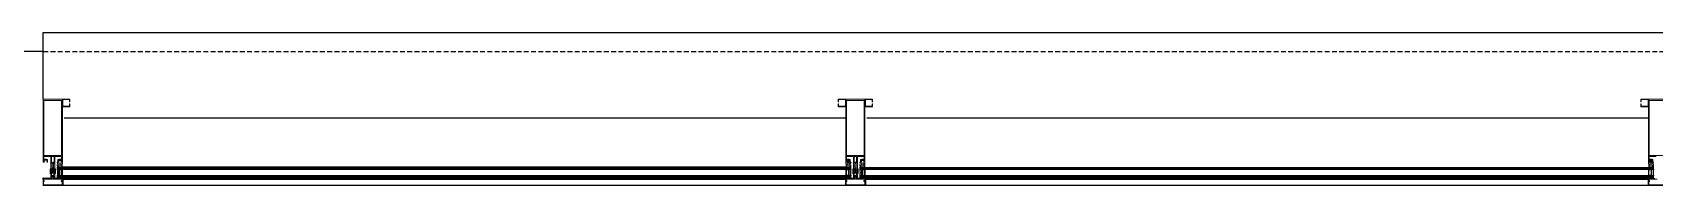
# Model space of a CAD drawing. Header units: metres. Extents: x -11418 to 773, y -8631 to 3561.
# Drawn here: x -4033.8 to -3609.4, y -8440.9 to -8400.9 of the extents above; entities that cross this region are included whole.
import ezdxf

# ---------------------------------------------------------------- set-up
doc = ezdxf.new("R2010")
doc.units = ezdxf.units.M
doc.header["$LTSCALE"] = 0.01
doc.header["$MEASUREMENT"] = 0
doc.linetypes.add('HIDDEN', pattern=[9.525, 6.35, -3.175])
doc.layers.get('0').update_dxf_attribs({"color": 30, "lineweight": 0})
for name, color, linetype in [('AG-ELEV-02', 152, 'Continuous'), ('AG-HIDDEN', 9, 'HIDDEN'), ('CAM', 1, 'Continuous')]:
    doc.layers.add(name, color=color, linetype=linetype)
doc.layers.add('AG-Profile_Aluminium', color=122, linetype='Continuous', lineweight=9)

# ---------------------------------------------------------------- blocks, each defined once
blk = doc.blocks.new('A$C671812AB')
at = {"layer": 'AG-ELEV-02', "ltscale": 2.5}
for p, q in [((-15296.1, -3273.1), (-15296.1, -3098.5)), ((-15296.1, -3098.5), (-9371.1, -3098.5)), ((-15296.1, -3148.5), (-16536.1, -3148.5)), ((-13196.1, -3322.6), (-15241.4, -3322.6)), ((-11096.1, -3322.6), (-13141.4, -3322.6))]:
    blk.add_line(p, q, dxfattribs=at)
at = {"layer": 'AG-ELEV-02'}
for p, q in [((-13195, -3498.5), (-15247.1, -3498.5)), ((-13196.2, -3482.8), (-15245.9, -3482.8)), ((-15244.6, -3482.8), (-15244.6, -3498.5)), ((-13197.5, -3482.8), (-13197.5, -3498.5)), ((-13197.5, -3482.8), (-13197.5, -3498.5)), ((-11095, -3498.5), (-13147.1, -3498.5)), ((-11096.2, -3482.8), (-13145.9, -3482.8)), ((-13144.6, -3482.8), (-13144.6, -3498.5)), ((-11097.5, -3482.8), (-11097.5, -3498.5)), ((-11097.5, -3482.8), (-11097.5, -3498.5))]:
    blk.add_line(p, q, dxfattribs=at)
at = {"layer": 'AG-HIDDEN', "ltscale": 200}
blk.add_line((-15296.1, -3148.5), (-9371.1, -3148.5), dxfattribs=at)
at = {"layer": 'AG-Profile_Aluminium'}
for points in [[(-15255.3, -3436.3), (-15255.7, -3437.1, -0.280185), (-15256.1, -3437.4), (-15257.2, -3437.4, -0.414214), (-15257.7, -3436.9), (-15257.7, -3431.9, -0.414214), (-15256.2, -3430.4), (-15254.3, -3430.4), (-15254.3, -3429.9, -0.414214), (-15253.8, -3429.4), (-15250.8, -3429.4, -0.414214), (-15250.3, -3429.9), (-15250.3, -3430.4), (-15248.1, -3430.4), (-15248.1, -3423.9, 0.414214), (-15249.6, -3422.4), (-15266.1, -3422.4), (-15266.1, -3439.4), (-15265.5, -3439.4), (-15265.5, -3440.2, -0.414898), (-15265.7, -3440.4), (-15266.1, -3440.4), (-15266.1, -3458.4), (-15267.1, -3459.4), (-15268, -3459.4, -0.401727), (-15269.3, -3458.3), (-15268.8, -3458), (-15269.3, -3457.7), (-15269.3, -3456.9), (-15269.3, -3456.9), (-15268.8, -3456.6), (-15269.3, -3456.3), (-15269.3, -3455.4), (-15268.8, -3455.2), (-15269.3, -3454.9), (-15269.3, -3454), (-15268.8, -3453.7), (-15269.3, -3453.5), (-15269.3, -3452.6), (-15268.8, -3452.3), (-15269.3, -3452), (-15269.3, -3451.2), (-15268.8, -3450.9), (-15269.3, -3450.6), (-15269.3, -3449.8), (-15268.8, -3449.5), (-15269.3, -3449.2), (-15269.3, -3448.4), (-15268.8, -3448.1), (-15269.3, -3447.8), (-15269.3, -3447), (-15268.8, -3446.7), (-15269.3, -3446.4), (-15269.3, -3445.6), (-15268.8, -3445.3), (-15269.3, -3445), (-15269.3, -3444.2), (-15268.8, -3443.9), (-15269.3, -3443.6), (-15269.3, -3442.7), (-15268.8, -3442.5), (-15269.3, -3442.2), (-15269.3, -3441.7), (-15270.7, -3440.3, 0.414204), (-15271.4, -3440.3), (-15272.9, -3441.7), (-15272.9, -3442.9), (-15273.4, -3443.2), (-15272.9, -3443.4), (-15272.9, -3444.3), (-15273.4, -3444.6), (-15272.9, -3444.9), (-15272.9, -3445.7), (-15273.4, -3446), (-15272.9, -3446.3), (-15272.9, -3447.1), (-15273.4, -3447.4), (-15272.9, -3447.7), (-15272.9, -3448.5), (-15273.4, -3448.8), (-15272.9, -3449.1), (-15272.9, -3449.9), (-15273.4, -3450.2), (-15272.9, -3450.5), (-15272.9, -3451.3), (-15273.4, -3451.6), (-15272.9, -3451.9), (-15272.9, -3452.8), (-15273.4, -3453), (-15272.9, -3453.3), (-15272.9, -3454.2), (-15273.4, -3454.5), (-15272.9, -3454.7), (-15272.9, -3455.6), (-15273.4, -3455.9), (-15272.9, -3456.2), (-15272.9, -3457), (-15273.4, -3457.3), (-15272.9, -3457.6), (-15272.9, -3458.4), (-15273.4, -3458.7), (-15273.1, -3458.9, -0.259555), (-15274, -3459.4), (-15275.1, -3459.4), (-15276.1, -3458.4), (-15276.1, -3440.4), (-15276.5, -3440.4, -0.414214), (-15276.7, -3440.2), (-15276.7, -3439.4), (-15276.1, -3439.4), (-15276.1, -3422.4), (-15292.6, -3422.4, 0.414214), (-15294.1, -3423.9), (-15294.1, -3430.4), (-15291.9, -3430.4), (-15291.9, -3429.9, -0.414214), (-15291.4, -3429.4), (-15288.4, -3429.4, -0.414214), (-15287.9, -3429.9), (-15287.9, -3430.4), (-15286, -3430.4, -0.414214), (-15284.5, -3431.9), (-15284.5, -3436.9, -0.414214), (-15285, -3437.4), (-15286, -3437.4, -0.280185), (-15286.4, -3437.1), (-15286.9, -3436.3), (-15286.9, -3435.9), (-15285.7, -3435.9), (-15285.7, -3432.9, 0.414214), (-15286.2, -3432.4), (-15289.4, -3432.4), (-15289.9, -3431.9), (-15290.4, -3432.4), (-15293.6, -3432.4, 0.414214), (-15294.1, -3432.9), (-15294.1, -3435.9), (-15292.9, -3435.9), (-15292.9, -3436.3), (-15293.3, -3437.1, -0.280185), (-15293.7, -3437.4), (-15295.6, -3437.4, -0.414214), (-15296.1, -3436.9), (-15296.1, -3273.1, -0.414214), (-15295.6, -3272.6), (-15246.6, -3272.6, -0.400911), (-15246.1, -3273.1), (-15246.1, -3436.9, -0.414214), (-15246.6, -3437.4), (-15248.4, -3437.4, -0.280185), (-15248.8, -3437.1), (-15249.3, -3436.3), (-15249.3, -3435.9), (-15248.1, -3435.9), (-15248.1, -3432.9, 0.414214), (-15248.6, -3432.4), (-15251.8, -3432.4), (-15252.3, -3431.9), (-15252.8, -3432.4), (-15256, -3432.4, 0.414214), (-15256.5, -3432.9), (-15256.5, -3435.9), (-15255.3, -3435.9)], [(-13155.3, -3436.3), (-13155.7, -3437.1, -0.280185), (-13156.1, -3437.4), (-13157.2, -3437.4, -0.414214), (-13157.7, -3436.9), (-13157.7, -3431.9, -0.414214), (-13156.2, -3430.4), (-13154.3, -3430.4), (-13154.3, -3429.9, -0.414214), (-13153.8, -3429.4), (-13150.8, -3429.4, -0.414214), (-13150.3, -3429.9), (-13150.3, -3430.4), (-13148.1, -3430.4), (-13148.1, -3423.9, 0.414214), (-13149.6, -3422.4), (-13166.1, -3422.4), (-13166.1, -3439.4), (-13165.5, -3439.4), (-13165.5, -3440.2, -0.414898), (-13165.7, -3440.4), (-13166.1, -3440.4), (-13166.1, -3458.4), (-13167.1, -3459.4), (-13168, -3459.4, -0.401727), (-13169.3, -3458.3), (-13168.8, -3458), (-13169.3, -3457.7), (-13169.3, -3456.9), (-13169.3, -3456.9), (-13168.8, -3456.6), (-13169.3, -3456.3), (-13169.3, -3455.4), (-13168.8, -3455.2), (-13169.3, -3454.9), (-13169.3, -3454), (-13168.8, -3453.7), (-13169.3, -3453.5), (-13169.3, -3452.6), (-13168.8, -3452.3), (-13169.3, -3452), (-13169.3, -3451.2), (-13168.8, -3450.9), (-13169.3, -3450.6), (-13169.3, -3449.8), (-13168.8, -3449.5), (-13169.3, -3449.2), (-13169.3, -3448.4), (-13168.8, -3448.1), (-13169.3, -3447.8), (-13169.3, -3447), (-13168.8, -3446.7), (-13169.3, -3446.4), (-13169.3, -3445.6), (-13168.8, -3445.3), (-13169.3, -3445), (-13169.3, -3444.2), (-13168.8, -3443.9), (-13169.3, -3443.6), (-13169.3, -3442.7), (-13168.8, -3442.5), (-13169.3, -3442.2), (-13169.3, -3441.7), (-13170.7, -3440.3, 0.414204), (-13171.4, -3440.3), (-13172.9, -3441.7), (-13172.9, -3442.9), (-13173.4, -3443.2), (-13172.9, -3443.4), (-13172.9, -3444.3), (-13173.4, -3444.6), (-13172.9, -3444.9), (-13172.9, -3445.7), (-13173.4, -3446), (-13172.9, -3446.3), (-13172.9, -3447.1), (-13173.4, -3447.4), (-13172.9, -3447.7), (-13172.9, -3448.5), (-13173.4, -3448.8), (-13172.9, -3449.1), (-13172.9, -3449.9), (-13173.4, -3450.2), (-13172.9, -3450.5), (-13172.9, -3451.3), (-13173.4, -3451.6), (-13172.9, -3451.9), (-13172.9, -3452.8), (-13173.4, -3453), (-13172.9, -3453.3), (-13172.9, -3454.2), (-13173.4, -3454.5), (-13172.9, -3454.7), (-13172.9, -3455.6), (-13173.4, -3455.9), (-13172.9, -3456.2), (-13172.9, -3457), (-13173.4, -3457.3), (-13172.9, -3457.6), (-13172.9, -3458.4), (-13173.4, -3458.7), (-13173.1, -3458.9, -0.259555), (-13174, -3459.4), (-13175.1, -3459.4), (-13176.1, -3458.4), (-13176.1, -3440.4), (-13176.5, -3440.4, -0.414214), (-13176.7, -3440.2), (-13176.7, -3439.4), (-13176.1, -3439.4), (-13176.1, -3422.4), (-13192.6, -3422.4, 0.414214), (-13194.1, -3423.9), (-13194.1, -3430.4), (-13191.9, -3430.4), (-13191.9, -3429.9, -0.414214), (-13191.4, -3429.4), (-13188.4, -3429.4, -0.414214), (-13187.9, -3429.9), (-13187.9, -3430.4), (-13186, -3430.4, -0.414214), (-13184.5, -3431.9), (-13184.5, -3436.9, -0.414214), (-13185, -3437.4), (-13186, -3437.4, -0.280185), (-13186.4, -3437.1), (-13186.9, -3436.3), (-13186.9, -3435.9), (-13185.7, -3435.9), (-13185.7, -3432.9, 0.414214), (-13186.2, -3432.4), (-13189.4, -3432.4), (-13189.9, -3431.9), (-13190.4, -3432.4), (-13193.6, -3432.4, 0.414214), (-13194.1, -3432.9), (-13194.1, -3435.9), (-13192.9, -3435.9), (-13192.9, -3436.3), (-13193.3, -3437.1, -0.280185), (-13193.7, -3437.4), (-13195.6, -3437.4, -0.414214), (-13196.1, -3436.9), (-13196.1, -3273.1, -0.414214), (-13195.6, -3272.6), (-13146.6, -3272.6, -0.400911), (-13146.1, -3273.1), (-13146.1, -3436.9, -0.414214), (-13146.6, -3437.4), (-13148.4, -3437.4, -0.280185), (-13148.8, -3437.1), (-13149.3, -3436.3), (-13149.3, -3435.9), (-13148.1, -3435.9), (-13148.1, -3432.9, 0.414214), (-13148.6, -3432.4), (-13151.8, -3432.4), (-13152.3, -3431.9), (-13152.8, -3432.4), (-13156, -3432.4, 0.414214), (-13156.5, -3432.9), (-13156.5, -3435.9), (-13155.3, -3435.9)], [(-15270.7, -3437.7, 0.414204), (-15271.4, -3437.7), (-15273.4, -3439.6, -0.668177), (-15274.2, -3439.2), (-15274.2, -3422.4), (-15267.9, -3422.4), (-15267.9, -3439.2, -0.668169), (-15268.8, -3439.6)], [(-13170.7, -3437.7, 0.414204), (-13171.4, -3437.7), (-13173.4, -3439.6, -0.668177), (-13174.2, -3439.2), (-13174.2, -3422.4), (-13167.9, -3422.4), (-13167.9, -3439.2, -0.668169), (-13168.8, -3439.6)], [(-15269.3, -3477.7), (-15269.3, -3478.1), (-15268.8, -3478.9, 0.280182), (-15268.4, -3479.2), (-15266.6, -3479.2, 0.414214), (-15266.1, -3478.7), (-15266.1, -3469.2, -0.198912), (-15265.5, -3467.8), (-15264.7, -3467, 0.198912), (-15264.1, -3465.6), (-15264.1, -3455.7, 0.414214), (-15264.6, -3455.2), (-15265.4, -3455.2, 0.414214), (-15265.9, -3455.7), (-15265.9, -3463.9, -0.414156), (-15266.4, -3464.4), (-15269.8, -3464.4, -0.414272), (-15270.3, -3463.9), (-15270.3, -3462.9, -0.414214), (-15270.2, -3462.8), (-15269.9, -3462.8, -0.244698), (-15269.8, -3462.8), (-15269.1, -3463.8, 0.414214), (-15268.8, -3463.9), (-15268.5, -3463.7), (-15269.4, -3462.3, 0.244698), (-15269.7, -3462.2), (-15270, -3462.2, -0.414214), (-15270.3, -3461.9), (-15270.3, -3460.7, -0.414214), (-15270.2, -3460.6), (-15269.9, -3460.6, -0.244698), (-15269.8, -3460.6), (-15269.1, -3461.6, 0.414214), (-15268.8, -3461.7), (-15268.5, -3461.4), (-15269.4, -3460.1, 0.244698), (-15269.7, -3460), (-15270, -3460, -0.414214), (-15270.3, -3459.7), (-15270.3, -3458.4, -0.414214), (-15270.2, -3458.3), (-15269.9, -3458.3, -0.244698), (-15269.8, -3458.4), (-15269.1, -3459.4, 0.414214), (-15268.8, -3459.4), (-15268.5, -3459.2), (-15269.4, -3457.9, 0.244698), (-15269.7, -3457.7), (-15270, -3457.7, -0.414214), (-15270.3, -3457.4), (-15270.3, -3456.2, -0.414214), (-15270.2, -3456.1), (-15269.9, -3456.1, -0.244698), (-15269.8, -3456.2), (-15269.1, -3457.1, 0.414214), (-15268.8, -3457.2), (-15268.5, -3457), (-15269.4, -3455.6, 0.244698), (-15269.7, -3455.5), (-15270, -3455.5, -0.414214), (-15270.3, -3455.2), (-15270.3, -3454, -0.414214), (-15270.2, -3453.9), (-15270, -3453.9, -0.244698), (-15269.9, -3453.9), (-15269.1, -3455.1, 0.414214), (-15268.8, -3455.1), (-15268.5, -3454.9), (-15270.1, -3452.6, 0), (-15270.1, -3452.6, 0.244698), (-15270.9, -3452.2), (-15271.2, -3452.2, 0.244698), (-15272, -3452.6), (-15273.6, -3454.9), (-15273.3, -3455.1, 0.414214), (-15273, -3455.1), (-15272.2, -3453.9, -0.244698), (-15272.1, -3453.9), (-15272, -3453.9, -0.414214), (-15271.9, -3454), (-15271.9, -3455.2, -0.414214), (-15272.2, -3455.5), (-15272.5, -3455.5, 0.244698), (-15272.7, -3455.6), (-15273.6, -3457), (-15273.3, -3457.2, 0.414214), (-15273, -3457.1), (-15272.3, -3456.2, -0.244698), (-15272.2, -3456.1), (-15272, -3456.1, -0.414214), (-15271.9, -3456.2), (-15271.9, -3457.4, -0.414214), (-15272.2, -3457.7), (-15272.5, -3457.7, 0.244698), (-15272.7, -3457.9), (-15273.6, -3459.2), (-15273.3, -3459.4, 0.414214), (-15273, -3459.4), (-15272.3, -3458.4, -0.244698), (-15272.2, -3458.3), (-15272, -3458.3, -0.414214), (-15271.9, -3458.4), (-15271.9, -3459.7, -0.414214), (-15272.2, -3460), (-15272.5, -3460, 0.244698), (-15272.7, -3460.1), (-15273.6, -3461.4), (-15273.3, -3461.7, 0.414214), (-15273, -3461.6), (-15272.3, -3460.6, -0.244698), (-15272.2, -3460.6), (-15272, -3460.6, -0.414214), (-15271.9, -3460.7), (-15271.9, -3461.9, -0.414214), (-15272.2, -3462.2), (-15272.5, -3462.2, 0.244698), (-15272.7, -3462.3), (-15273.6, -3463.7), (-15273.3, -3463.9, 0.414214), (-15273, -3463.8), (-15272.3, -3462.8, -0.244698), (-15272.2, -3462.8), (-15272, -3462.8, -0.414214), (-15271.9, -3462.9), (-15271.9, -3463.9, -0.414214), (-15272.4, -3464.4), (-15275.8, -3464.4, -0.414214), (-15276.3, -3463.9), (-15276.3, -3455.7, 0.414214), (-15276.8, -3455.2), (-15277.6, -3455.2, 0.414214), (-15278.1, -3455.7), (-15278.1, -3465.6, 0.198912), (-15277.5, -3467), (-15276.7, -3467.8, -0.198912), (-15276.1, -3469.2), (-15276.1, -3478.7, 0.414214), (-15275.6, -3479.2), (-15273.7, -3479.2, 0.280182), (-15273.3, -3478.9), (-15272.9, -3478.1), (-15272.9, -3477.7), (-15274.1, -3477.7), (-15274.1, -3474.7, -0.414214), (-15273.6, -3474.2), (-15271.6, -3474.2), (-15271.1, -3473.7), (-15270.6, -3474.2), (-15268.6, -3474.2, -0.414214), (-15268.1, -3474.7), (-15268.1, -3477.7)], [(-13169.3, -3477.7), (-13169.3, -3478.1), (-13168.8, -3478.9, 0.280182), (-13168.4, -3479.2), (-13166.6, -3479.2, 0.414214), (-13166.1, -3478.7), (-13166.1, -3469.2, -0.198912), (-13165.5, -3467.8), (-13164.7, -3467, 0.198912), (-13164.1, -3465.6), (-13164.1, -3455.7, 0.414214), (-13164.6, -3455.2), (-13165.4, -3455.2, 0.414214), (-13165.9, -3455.7), (-13165.9, -3463.9, -0.414156), (-13166.4, -3464.4), (-13169.8, -3464.4, -0.414272), (-13170.3, -3463.9), (-13170.3, -3462.9, -0.414214), (-13170.2, -3462.8), (-13169.9, -3462.8, -0.244698), (-13169.8, -3462.8), (-13169.1, -3463.8, 0.414214), (-13168.8, -3463.9), (-13168.5, -3463.7), (-13169.4, -3462.3, 0.244698), (-13169.7, -3462.2), (-13170, -3462.2, -0.414214), (-13170.3, -3461.9), (-13170.3, -3460.7, -0.414214), (-13170.2, -3460.6), (-13169.9, -3460.6, -0.244698), (-13169.8, -3460.6), (-13169.1, -3461.6, 0.414214), (-13168.8, -3461.7), (-13168.5, -3461.4), (-13169.4, -3460.1, 0.244698), (-13169.7, -3460), (-13170, -3460, -0.414214), (-13170.3, -3459.7), (-13170.3, -3458.4, -0.414214), (-13170.2, -3458.3), (-13169.9, -3458.3, -0.244698), (-13169.8, -3458.4), (-13169.1, -3459.4, 0.414214), (-13168.8, -3459.4), (-13168.5, -3459.2), (-13169.4, -3457.9, 0.244698), (-13169.7, -3457.7), (-13170, -3457.7, -0.414214), (-13170.3, -3457.4), (-13170.3, -3456.2, -0.414214), (-13170.2, -3456.1), (-13169.9, -3456.1, -0.244698), (-13169.8, -3456.2), (-13169.1, -3457.1, 0.414214), (-13168.8, -3457.2), (-13168.5, -3457), (-13169.4, -3455.6, 0.244698), (-13169.7, -3455.5), (-13170, -3455.5, -0.414214), (-13170.3, -3455.2), (-13170.3, -3454, -0.414214), (-13170.2, -3453.9), (-13170, -3453.9, -0.244698), (-13169.9, -3453.9), (-13169.1, -3455.1, 0.414214), (-13168.8, -3455.1), (-13168.5, -3454.9), (-13170.1, -3452.6, 0), (-13170.1, -3452.6, 0.244698), (-13170.9, -3452.2), (-13171.2, -3452.2, 0.244698), (-13172, -3452.6), (-13173.6, -3454.9), (-13173.3, -3455.1, 0.414214), (-13173, -3455.1), (-13172.2, -3453.9, -0.244698), (-13172.1, -3453.9), (-13172, -3453.9, -0.414214), (-13171.9, -3454), (-13171.9, -3455.2, -0.414214), (-13172.2, -3455.5), (-13172.5, -3455.5, 0.244698), (-13172.7, -3455.6), (-13173.6, -3457), (-13173.3, -3457.2, 0.414214), (-13173, -3457.1), (-13172.3, -3456.2, -0.244698), (-13172.2, -3456.1), (-13172, -3456.1, -0.414214), (-13171.9, -3456.2), (-13171.9, -3457.4, -0.414214), (-13172.2, -3457.7), (-13172.5, -3457.7, 0.244698), (-13172.7, -3457.9), (-13173.6, -3459.2), (-13173.3, -3459.4, 0.414214), (-13173, -3459.4), (-13172.3, -3458.4, -0.244698), (-13172.2, -3458.3), (-13172, -3458.3, -0.414214), (-13171.9, -3458.4), (-13171.9, -3459.7, -0.414214), (-13172.2, -3460), (-13172.5, -3460, 0.244698), (-13172.7, -3460.1), (-13173.6, -3461.4), (-13173.3, -3461.7, 0.414214), (-13173, -3461.6), (-13172.3, -3460.6, -0.244698), (-13172.2, -3460.6), (-13172, -3460.6, -0.414214), (-13171.9, -3460.7), (-13171.9, -3461.9, -0.414214), (-13172.2, -3462.2), (-13172.5, -3462.2, 0.244698), (-13172.7, -3462.3), (-13173.6, -3463.7), (-13173.3, -3463.9, 0.414214), (-13173, -3463.8), (-13172.3, -3462.8, -0.244698), (-13172.2, -3462.8), (-13172, -3462.8, -0.414214), (-13171.9, -3462.9), (-13171.9, -3463.9, -0.414214), (-13172.4, -3464.4), (-13175.8, -3464.4, -0.414214), (-13176.3, -3463.9), (-13176.3, -3455.7, 0.414214), (-13176.8, -3455.2), (-13177.6, -3455.2, 0.414214), (-13178.1, -3455.7), (-13178.1, -3465.6, 0.198912), (-13177.5, -3467), (-13176.7, -3467.8, -0.198912), (-13176.1, -3469.2), (-13176.1, -3478.7, 0.414214), (-13175.6, -3479.2), (-13173.7, -3479.2, 0.280182), (-13173.3, -3478.9), (-13172.9, -3478.1), (-13172.9, -3477.7), (-13174.1, -3477.7), (-13174.1, -3474.7, -0.414214), (-13173.6, -3474.2), (-13171.6, -3474.2), (-13171.1, -3473.7), (-13170.6, -3474.2), (-13168.6, -3474.2, -0.414214), (-13168.1, -3474.7), (-13168.1, -3477.7)], [(-15271.1, -3497.2), (-15247.1, -3497.2, 0.415475), (-15246.9, -3497), (-15246.9, -3489.1), (-15248.2, -3488, -0.734294), (-15246.9, -3484.8, 0.180054), (-15246.3, -3484.6), (-15246.3, -3483.2, -1.029401), (-15245.6, -3483.2), (-15245.6, -3497, -0.414214), (-15247.1, -3498.5), (-15295, -3498.5, -0.414214), (-15296.5, -3497), (-15296.5, -3483.2, -1.029594), (-15295.8, -3483.2), (-15295.8, -3484.6, 0.18004), (-15295.2, -3484.8, -0.734976), (-15293.9, -3488), (-15295.2, -3489.1), (-15295.2, -3497, 0.415536), (-15295, -3497.2)], [(-13171.1, -3497.2), (-13147.1, -3497.2, 0.415475), (-13146.9, -3497), (-13146.9, -3489.1), (-13148.2, -3488, -0.734294), (-13146.9, -3484.8, 0.180054), (-13146.3, -3484.6), (-13146.3, -3483.2, -1.029401), (-13145.6, -3483.2), (-13145.6, -3497, -0.414214), (-13147.1, -3498.5), (-13195, -3498.5, -0.414214), (-13196.5, -3497), (-13196.5, -3483.2, -1.029594), (-13195.8, -3483.2), (-13195.8, -3484.6, 0.18004), (-13195.2, -3484.8, -0.734976), (-13193.9, -3488), (-13195.2, -3489.1), (-13195.2, -3497, 0.415536), (-13195, -3497.2)], [(-11071.1, -3497.2), (-11047.1, -3497.2, 0.415475), (-11046.9, -3497), (-11046.9, -3489.1), (-11048.2, -3488, -0.734294), (-11046.9, -3484.8, 0.180054), (-11046.3, -3484.6), (-11046.3, -3483.2, -1.029401), (-11045.6, -3483.2), (-11045.6, -3497, -0.414214), (-11047.1, -3498.5), (-11095, -3498.5, -0.414214), (-11096.5, -3497), (-11096.5, -3483.2, -1.029594), (-11095.8, -3483.2), (-11095.8, -3484.6, 0.18004), (-11095.2, -3484.8, -0.734976), (-11093.9, -3488), (-11095.2, -3489.1), (-11095.2, -3497, 0.415536), (-11095, -3497.2)]]:
    blk.add_lwpolyline(points, format="xyb", close=True, dxfattribs=at)
for points in [[(-15247.9, -3420.5), (-15294.2, -3420.5), (-15294.2, -3276.6), (-15247.9, -3276.6)], [(-13147.9, -3420.5), (-13194.2, -3420.5), (-13194.2, -3276.6), (-13147.9, -3276.6)], [(-11047.9, -3420.5), (-11094.2, -3420.5), (-11094.2, -3276.6), (-11047.9, -3276.6)], [(-15274.1, -3472.2), (-15268.1, -3472.2), (-15268.1, -3466.4), (-15274.1, -3466.4)], [(-13174.1, -3472.2), (-13168.1, -3472.2), (-13168.1, -3466.4), (-13174.1, -3466.4)]]:
    blk.add_lwpolyline(points, close=True, dxfattribs=at)
for points in [[(-15227.1, -3280.1), (-15226.1, -3280.1), (-15227.1, -3280.1), (-15227.1, -3273.6), (-15245.1, -3273.6), (-15245.1, -3291.6), (-15227.1, -3291.6), (-15227.1, -3285.1), (-15226.1, -3285.1), (-15226.1, -3292.6), (-15246.1, -3292.6), (-15246.1, -3272.6), (-15226.1, -3272.6), (-15226.1, -3280.1)], [(-13215.1, -3280.1), (-13216.1, -3280.1), (-13215.1, -3280.1), (-13215.1, -3273.6), (-13197.1, -3273.6), (-13197.1, -3291.6), (-13215.1, -3291.6), (-13215.1, -3285.1), (-13216.1, -3285.1), (-13216.1, -3292.6), (-13196.1, -3292.6), (-13196.1, -3272.6), (-13216.1, -3272.6), (-13216.1, -3280.1)], [(-13127.1, -3280.1), (-13126.1, -3280.1), (-13127.1, -3280.1), (-13127.1, -3273.6), (-13145.1, -3273.6), (-13145.1, -3291.6), (-13127.1, -3291.6), (-13127.1, -3285.1), (-13126.1, -3285.1), (-13126.1, -3292.6), (-13146.1, -3292.6), (-13146.1, -3272.6), (-13126.1, -3272.6), (-13126.1, -3280.1)], [(-11115.1, -3280.1), (-11116.1, -3280.1), (-11115.1, -3280.1), (-11115.1, -3273.6), (-11097.1, -3273.6), (-11097.1, -3291.6), (-11115.1, -3291.6), (-11115.1, -3285.1), (-11116.1, -3285.1), (-11116.1, -3292.6), (-11096.1, -3292.6), (-11096.1, -3272.6), (-11116.1, -3272.6), (-11116.1, -3280.1)]]:
    blk.add_lwpolyline(points, dxfattribs=at)
blk.add_lwpolyline([(-11076.1, -3422.4), (-11092.6, -3422.4, 0.414214), (-11094.1, -3423.9), (-11094.1, -3430.4), (-11091.9, -3430.4), (-11091.9, -3429.9, -0.414214), (-11091.4, -3429.4), (-11088.4, -3429.4, -0.414214), (-11087.9, -3429.9), (-11087.9, -3430.4), (-11086, -3430.4, -0.414214), (-11084.5, -3431.9), (-11084.5, -3436.9, -0.414214), (-11085, -3437.4), (-11086, -3437.4, -0.280185), (-11086.4, -3437.1), (-11086.9, -3436.3), (-11086.9, -3435.9), (-11085.7, -3435.9), (-11085.7, -3432.9, 0.414214), (-11086.2, -3432.4), (-11089.4, -3432.4), (-11089.9, -3431.9), (-11090.4, -3432.4), (-11093.6, -3432.4, 0.414214), (-11094.1, -3432.9), (-11094.1, -3435.9), (-11092.9, -3435.9), (-11092.9, -3436.3), (-11093.3, -3437.1, -0.280185), (-11093.7, -3437.4), (-11095.6, -3437.4, -0.414214), (-11096.1, -3436.9), (-11096.1, -3273.1, -0.414214), (-11095.6, -3272.6), (-11046.6, -3272.6, -0.400911)], format="xyb", dxfattribs=at)
at = {"layer": 'AG-Profile_Aluminium', "color": 9}
for points in [[(-15256.1, -3450.4, -0.433199), (-15259.3, -3447.4), (-15258.5, -3438.7, 0.414214), (-15258.8, -3438.4), (-15259.2, -3438.4, -0.414214), (-15259.5, -3438.1), (-15259.5, -3437.7, -0.414214), (-15259.2, -3437.4), (-15256.1, -3437.4, 0.414214), (-15255.1, -3436.4), (-15255.1, -3435.1), (-15256.2, -3435.1), (-15256.2, -3434.6, -0.384615), (-15248.4, -3434.6), (-15248.4, -3435.1), (-15249.4, -3435.1), (-15249.4, -3436.4, 0.414214), (-15248.4, -3437.4), (-15246.1, -3437.4), (-15246.4, -3449, -0.213288), (-15247.7, -3450.4, 0.005109)], [(-13186, -3450.4, 0.433199), (-13182.8, -3447.4), (-13183.7, -3438.7, -0.414214), (-13183.4, -3438.4), (-13183, -3438.4, 0.414214), (-13182.7, -3438.1), (-13182.7, -3437.7, 0.414214), (-13183, -3437.4), (-13186, -3437.4, -0.414214), (-13187, -3436.4), (-13187, -3435.1), (-13186, -3435.1), (-13186, -3434.6, 0.384615), (-13193.8, -3434.6), (-13193.8, -3435.1), (-13192.7, -3435.1), (-13192.7, -3436.4, -0.414214), (-13193.7, -3437.4), (-13196.1, -3437.4), (-13195.7, -3449, 0.213288), (-13194.4, -3450.4, -0.005109)], [(-13188.5, -3434.3, 0.142901), (-13191.2, -3434.3), (-13191.2, -3437.1, 0.414214), (-13190.9, -3437.4), (-13188.8, -3437.4, 0.414214), (-13188.5, -3437.1)], [(-13156.1, -3450.4, -0.433199), (-13159.3, -3447.4), (-13158.5, -3438.7, 0.414214), (-13158.8, -3438.4), (-13159.2, -3438.4, -0.414214), (-13159.5, -3438.1), (-13159.5, -3437.7, -0.414214), (-13159.2, -3437.4), (-13156.1, -3437.4, 0.414214), (-13155.1, -3436.4), (-13155.1, -3435.1), (-13156.2, -3435.1), (-13156.2, -3434.6, -0.384615), (-13148.4, -3434.6), (-13148.4, -3435.1), (-13149.4, -3435.1), (-13149.4, -3436.4, 0.414214), (-13148.4, -3437.4), (-13146.1, -3437.4), (-13146.4, -3449, -0.213288), (-13147.7, -3450.4, 0.005109)], [(-11086, -3450.4, 0.433199), (-11082.8, -3447.4), (-11083.7, -3438.7, -0.414214), (-11083.4, -3438.4), (-11083, -3438.4, 0.414214), (-11082.7, -3438.1), (-11082.7, -3437.7, 0.414214), (-11083, -3437.4), (-11086, -3437.4, -0.414214), (-11087, -3436.4), (-11087, -3435.1), (-11086, -3435.1), (-11086, -3434.6, 0.384615), (-11093.8, -3434.6), (-11093.8, -3435.1), (-11092.7, -3435.1), (-11092.7, -3436.4, -0.414214), (-11093.7, -3437.4), (-11096.1, -3437.4), (-11095.7, -3449, 0.213288), (-11094.4, -3450.4, -0.005109)], [(-11088.5, -3434.3, 0.142901), (-11091.2, -3434.3), (-11091.2, -3437.1, 0.414214), (-11090.9, -3437.4), (-11088.8, -3437.4, 0.414214), (-11088.5, -3437.1)], [(-15257.4, -3479.1), (-15257.9, -3479.9), (-15258.8, -3479.9), (-15258.4, -3479.1, 0.834458), (-15258.9, -3479.1), (-15259.4, -3479.9), (-15260.3, -3479.9), (-15259.9, -3479.1, 0.834458), (-15260.4, -3479.1), (-15260.9, -3479.9), (-15261.8, -3479.9), (-15261.8, -3479.6, 0.363249), (-15262.1, -3479.4), (-15268.4, -3479.4, -0.414214), (-15269.4, -3478.4), (-15269.4, -3477.6), (-15268.4, -3477.6), (-15268.4, -3477.1, 0.543452), (-15273.8, -3477.1), (-15273.8, -3477.6), (-15272.7, -3477.6), (-15272.7, -3478.4, -0.414214), (-15273.7, -3479.4), (-15280.1, -3479.4, 0.363249), (-15280.3, -3479.6), (-15280.4, -3479.9), (-15281.3, -3479.9), (-15281.8, -3479.1, 0.834458), (-15282.3, -3479.1), (-15281.9, -3479.9), (-15282.8, -3479.9), (-15283.3, -3479.1, 0.834458), (-15283.8, -3479.1), (-15283.4, -3479.9), (-15284.3, -3479.9), (-15284.8, -3479.1, 0.834458), (-15285.3, -3479.1), (-15284.9, -3479.9), (-15285.8, -3479.9), (-15286.3, -3479.1, 0.834458), (-15286.8, -3479.1), (-15286.4, -3479.9), (-15287.3, -3479.9), (-15287.8, -3479.1, 0.834458), (-15288.3, -3479.1), (-15287.9, -3479.9), (-15288.8, -3479.9), (-15289.3, -3479.1, 0.834458), (-15289.8, -3479.1), (-15289.4, -3479.9), (-15290.3, -3479.9), (-15290.8, -3479.1, 0.834458), (-15291.3, -3479.1), (-15290.9, -3479.9), (-15291.8, -3479.9), (-15292.3, -3479.1, 0.834458), (-15292.8, -3479.1), (-15292.4, -3479.9), (-15293.3, -3479.9), (-15293.8, -3479.1, 0.834458), (-15294.3, -3479.1), (-15293.9, -3479.9), (-15294.8, -3479.9), (-15295.3, -3479.1, 0.833224), (-15295.8, -3479.1), (-15295.8, -3479.3, -0.121295), (-15295.6, -3480, -0.083975), (-15297.7, -3479, 0.853065), (-15298, -3479.4, -0.075674), (-15296.2, -3481.7, 0.344474), (-15295.2, -3482.4), (-15273.3, -3482.4, 0.253164), (-15272.5, -3482, -0.541002), (-15269.7, -3482, 0.253164), (-15268.9, -3482.4), (-15247, -3482.4, 0.344474), (-15246, -3481.7, -0.075525), (-15244.2, -3479.3, 0.853065), (-15244.5, -3478.9, -0.085692), (-15246.6, -3480, -0.114183), (-15246.4, -3479.2), (-15246.4, -3479.1, 0.833224), (-15246.9, -3479.1), (-15247.4, -3479.9), (-15248.3, -3479.9), (-15247.9, -3479.1, 0.834458), (-15248.4, -3479.1), (-15248.9, -3479.9), (-15249.8, -3479.9), (-15249.4, -3479.1, 0.834458), (-15249.9, -3479.1), (-15250.4, -3479.9), (-15251.3, -3479.9), (-15250.9, -3479.1, 0.834458), (-15251.4, -3479.1), (-15251.9, -3479.9), (-15252.8, -3479.9), (-15252.4, -3479.1, 0.834458), (-15252.9, -3479.1), (-15253.4, -3479.9), (-15254.3, -3479.9), (-15253.9, -3479.1, 0.834458), (-15254.4, -3479.1), (-15254.9, -3479.9), (-15255.8, -3479.9), (-15255.4, -3479.1, 0.834458), (-15255.9, -3479.1), (-15256.4, -3479.9), (-15257.3, -3479.9), (-15256.9, -3479.1, 0.834458)], [(-15247.5, -3447.4), (-15248.1, -3447.4), (-15248.1, -3446.9), (-15256.4, -3445.9), (-15256.5, -3446.4), (-15257, -3446.4), (-15257.8, -3447.4, 0.436697), (-15255.7, -3449.4, -0.010178), (-15247.7, -3449.3, 0.26621), (-15247.4, -3448.7), (-15247, -3447.9, 0.414214)], [(-15255.4, -3443.5, -0.425894), (-15255.8, -3442.9), (-15255.5, -3440.8, -0.3686), (-15255, -3440.4), (-15250, -3440.4, -0.375315), (-15249.5, -3440.8), (-15249.1, -3443.6, -0.490444), (-15249.7, -3444.2)], [(-13157.4, -3479.1), (-13157.9, -3479.9), (-13158.8, -3479.9), (-13158.4, -3479.1, 0.834458), (-13158.9, -3479.1), (-13159.4, -3479.9), (-13160.3, -3479.9), (-13159.9, -3479.1, 0.834458), (-13160.4, -3479.1), (-13160.9, -3479.9), (-13161.8, -3479.9), (-13161.8, -3479.6, 0.363249), (-13162.1, -3479.4), (-13168.4, -3479.4, -0.414214), (-13169.4, -3478.4), (-13169.4, -3477.6), (-13168.4, -3477.6), (-13168.4, -3477.1, 0.543452), (-13173.8, -3477.1), (-13173.8, -3477.6), (-13172.7, -3477.6), (-13172.7, -3478.4, -0.414214), (-13173.7, -3479.4), (-13180.1, -3479.4, 0.363249), (-13180.3, -3479.6), (-13180.4, -3479.9), (-13181.3, -3479.9), (-13181.8, -3479.1, 0.834458), (-13182.3, -3479.1), (-13181.9, -3479.9), (-13182.8, -3479.9), (-13183.3, -3479.1, 0.834458), (-13183.8, -3479.1), (-13183.4, -3479.9), (-13184.3, -3479.9), (-13184.8, -3479.1, 0.834458), (-13185.3, -3479.1), (-13184.9, -3479.9), (-13185.8, -3479.9), (-13186.3, -3479.1, 0.834458), (-13186.8, -3479.1), (-13186.4, -3479.9), (-13187.3, -3479.9), (-13187.8, -3479.1, 0.834458), (-13188.3, -3479.1), (-13187.9, -3479.9), (-13188.8, -3479.9), (-13189.3, -3479.1, 0.834458), (-13189.8, -3479.1), (-13189.4, -3479.9), (-13190.3, -3479.9), (-13190.8, -3479.1, 0.834458), (-13191.3, -3479.1), (-13190.9, -3479.9), (-13191.8, -3479.9), (-13192.3, -3479.1, 0.834458), (-13192.8, -3479.1), (-13192.4, -3479.9), (-13193.3, -3479.9), (-13193.8, -3479.1, 0.834458), (-13194.3, -3479.1), (-13193.9, -3479.9), (-13194.8, -3479.9), (-13195.3, -3479.1, 0.833224), (-13195.8, -3479.1), (-13195.8, -3479.3, -0.121295), (-13195.6, -3480, -0.083975), (-13197.7, -3479, 0.853065), (-13198, -3479.4, -0.075674), (-13196.2, -3481.7, 0.344474), (-13195.2, -3482.4), (-13173.3, -3482.4, 0.253164), (-13172.5, -3482, -0.541002), (-13169.7, -3482, 0.253164), (-13168.9, -3482.4), (-13147, -3482.4, 0.344474), (-13146, -3481.7, -0.075525), (-13144.2, -3479.3, 0.853065), (-13144.5, -3478.9, -0.085692), (-13146.6, -3480, -0.114183), (-13146.4, -3479.2), (-13146.4, -3479.1, 0.833224), (-13146.9, -3479.1), (-13147.4, -3479.9), (-13148.3, -3479.9), (-13147.9, -3479.1, 0.834458), (-13148.4, -3479.1), (-13148.9, -3479.9), (-13149.8, -3479.9), (-13149.4, -3479.1, 0.834458), (-13149.9, -3479.1), (-13150.4, -3479.9), (-13151.3, -3479.9), (-13150.9, -3479.1, 0.834458), (-13151.4, -3479.1), (-13151.9, -3479.9), (-13152.8, -3479.9), (-13152.4, -3479.1, 0.834458), (-13152.9, -3479.1), (-13153.4, -3479.9), (-13154.3, -3479.9), (-13153.9, -3479.1, 0.834458), (-13154.4, -3479.1), (-13154.9, -3479.9), (-13155.8, -3479.9), (-13155.4, -3479.1, 0.834458), (-13155.9, -3479.1), (-13156.4, -3479.9), (-13157.3, -3479.9), (-13156.9, -3479.1, 0.834458)], [(-13194.6, -3447.4), (-13194.1, -3447.4), (-13194, -3446.9), (-13185.7, -3445.9), (-13185.7, -3446.4), (-13185.2, -3446.4), (-13184.3, -3447.4, -0.436697), (-13186.4, -3449.4, 0.010178), (-13194.4, -3449.3, -0.26621), (-13194.7, -3448.7), (-13195.1, -3447.9, -0.414214)], [(-13186.7, -3443.5, 0.425894), (-13186.3, -3442.9), (-13186.6, -3440.8, 0.3686), (-13187.1, -3440.4), (-13192.1, -3440.4, 0.375315), (-13192.6, -3440.8), (-13193, -3443.6, 0.490444), (-13192.4, -3444.2)], [(-13147.5, -3447.4), (-13148.1, -3447.4), (-13148.1, -3446.9), (-13156.4, -3445.9), (-13156.5, -3446.4), (-13157, -3446.4), (-13157.8, -3447.4, 0.436697), (-13155.7, -3449.4, -0.010178), (-13147.7, -3449.3, 0.26621), (-13147.4, -3448.7), (-13147, -3447.9, 0.414214)], [(-13155.4, -3443.5, -0.425894), (-13155.8, -3442.9), (-13155.5, -3440.8, -0.3686), (-13155, -3440.4), (-13150, -3440.4, -0.375315), (-13149.5, -3440.8), (-13149.1, -3443.6, -0.490444), (-13149.7, -3444.2)], [(-11094.6, -3447.4), (-11094.1, -3447.4), (-11094, -3446.9), (-11085.7, -3445.9), (-11085.7, -3446.4), (-11085.2, -3446.4), (-11084.3, -3447.4, -0.436697), (-11086.4, -3449.4, 0.010178), (-11094.4, -3449.3, -0.26621), (-11094.7, -3448.7), (-11095.1, -3447.9, -0.414214)], [(-11086.7, -3443.5, 0.425894), (-11086.3, -3442.9), (-11086.6, -3440.8, 0.3686), (-11087.1, -3440.4), (-11092.1, -3440.4, 0.375315), (-11092.6, -3440.8), (-11093, -3443.6, 0.490444), (-11092.4, -3444.2)]]:
    blk.add_lwpolyline(points, format="xyb", close=True, dxfattribs=at)
blk.add_lwpolyline([(-11080.3, -3479.6), (-11080.4, -3479.9), (-11081.3, -3479.9), (-11081.8, -3479.1, 0.834458), (-11082.3, -3479.1), (-11081.9, -3479.9), (-11082.8, -3479.9), (-11083.3, -3479.1, 0.834458), (-11083.8, -3479.1), (-11083.4, -3479.9), (-11084.3, -3479.9), (-11084.8, -3479.1, 0.834458), (-11085.3, -3479.1), (-11084.9, -3479.9), (-11085.8, -3479.9), (-11086.3, -3479.1, 0.834458), (-11086.8, -3479.1), (-11086.4, -3479.9), (-11087.3, -3479.9), (-11087.8, -3479.1, 0.834458), (-11088.3, -3479.1), (-11087.9, -3479.9), (-11088.8, -3479.9), (-11089.3, -3479.1, 0.834458), (-11089.8, -3479.1), (-11089.4, -3479.9), (-11090.3, -3479.9), (-11090.8, -3479.1, 0.834458), (-11091.3, -3479.1), (-11090.9, -3479.9), (-11091.8, -3479.9), (-11092.3, -3479.1, 0.834458), (-11092.8, -3479.1), (-11092.4, -3479.9), (-11093.3, -3479.9), (-11093.8, -3479.1, 0.834458), (-11094.3, -3479.1), (-11093.9, -3479.9), (-11094.8, -3479.9), (-11095.3, -3479.1, 0.833224), (-11095.8, -3479.1), (-11095.8, -3479.3, -0.121295), (-11095.6, -3480, -0.083975), (-11097.7, -3479, 0.853065), (-11098, -3479.4, -0.075674), (-11096.2, -3481.7, 0.344474), (-11095.2, -3482.4), (-11073.3, -3482.4, 0.253164)], format="xyb", dxfattribs=at)
at = {"layer": 'CAM'}
for p, q in [((-13183.1, -3450.4), (-15259, -3450.4)), ((-15259, -3456.4), (-15259, -3450.4)), ((-13183.1, -3452.4), (-15259, -3452.4)), ((-13183.1, -3454.4), (-15259, -3454.4)), ((-13183.1, -3456.4), (-15259, -3456.4)), ((-13183.1, -3473.4), (-15259, -3473.4)), ((-15259, -3479.4), (-15259, -3473.4)), ((-13183.1, -3475.4), (-15259, -3475.4)), ((-13183.1, -3477.4), (-15259, -3477.4)), ((-13183.1, -3479.4), (-15259, -3479.4)), ((-13183.1, -3456.4), (-13183.1, -3450.4)), ((-13183.1, -3479.4), (-13183.1, -3473.4)), ((-13159, -3456.4), (-13159, -3450.4)), ((-11083.1, -3452.4), (-13159, -3452.4)), ((-11083.1, -3454.4), (-13159, -3454.4)), ((-11083.1, -3456.4), (-13159, -3456.4)), ((-11083.1, -3473.4), (-13159, -3473.4)), ((-13159, -3479.4), (-13159, -3473.4)), ((-11083.1, -3475.4), (-13159, -3475.4)), ((-11083.1, -3477.4), (-13159, -3477.4)), ((-11083.1, -3479.4), (-13159, -3479.4)), ((-11083.1, -3456.4), (-11083.1, -3450.4)), ((-11083.1, -3479.4), (-11083.1, -3473.4))]:
    blk.add_line(p, q, dxfattribs=at)
for points in [[(-15246.3, -3456.4), (-15246.3, -3473.4), (-15252, -3473.4), (-15254, -3471.4), (-15254, -3458.4), (-15252, -3456.4)], [(-15247, -3457.1), (-15251.7, -3457.1), (-15253.3, -3458.7), (-15253.3, -3471.1), (-15251.7, -3472.7), (-15247, -3472.7)], [(-13195.8, -3456.4), (-13195.8, -3473.4), (-13190.1, -3473.4), (-13188.1, -3471.4), (-13188.1, -3458.4), (-13190.1, -3456.4)], [(-13195.1, -3457.1), (-13190.4, -3457.1), (-13188.8, -3458.7), (-13188.8, -3471.1), (-13190.4, -3472.7), (-13195.1, -3472.7)], [(-13146.3, -3456.4), (-13146.3, -3473.4), (-13152, -3473.4), (-13154, -3471.4), (-13154, -3458.4), (-13152, -3456.4)], [(-13147, -3457.1), (-13151.7, -3457.1), (-13153.3, -3458.7), (-13153.3, -3471.1), (-13151.7, -3472.7), (-13147, -3472.7)], [(-11095.8, -3456.4), (-11095.8, -3473.4), (-11090.1, -3473.4), (-11088.1, -3471.4), (-11088.1, -3458.4), (-11090.1, -3456.4)], [(-11095.1, -3457.1), (-11090.4, -3457.1), (-11088.8, -3458.7), (-11088.8, -3471.1), (-11090.4, -3472.7), (-11095.1, -3472.7)]]:
    blk.add_lwpolyline(points, close=True, dxfattribs=at)
for centre, start, end in [((-15298.3, -3464.9), 347.7895, 12.2105), ((-13143.9, -3464.9), 167.7895, 192.2105), ((-13198.3, -3464.9), 347.7895, 12.2105), ((-11043.9, -3464.9), 167.7895, 192.2105)]:
    blk.add_arc(centre, 40.2, start, end, dxfattribs=at)

msp = doc.modelspace()

# ---------------------------------------------------------------- block references
at = {"xscale": 0.1, "yscale": 0.1, "zscale": 0.1}
msp.add_blockref('A$C671812AB', (-2501.33, -8091.02), dxfattribs=at)

doc.saveas('drawing.dxf')
